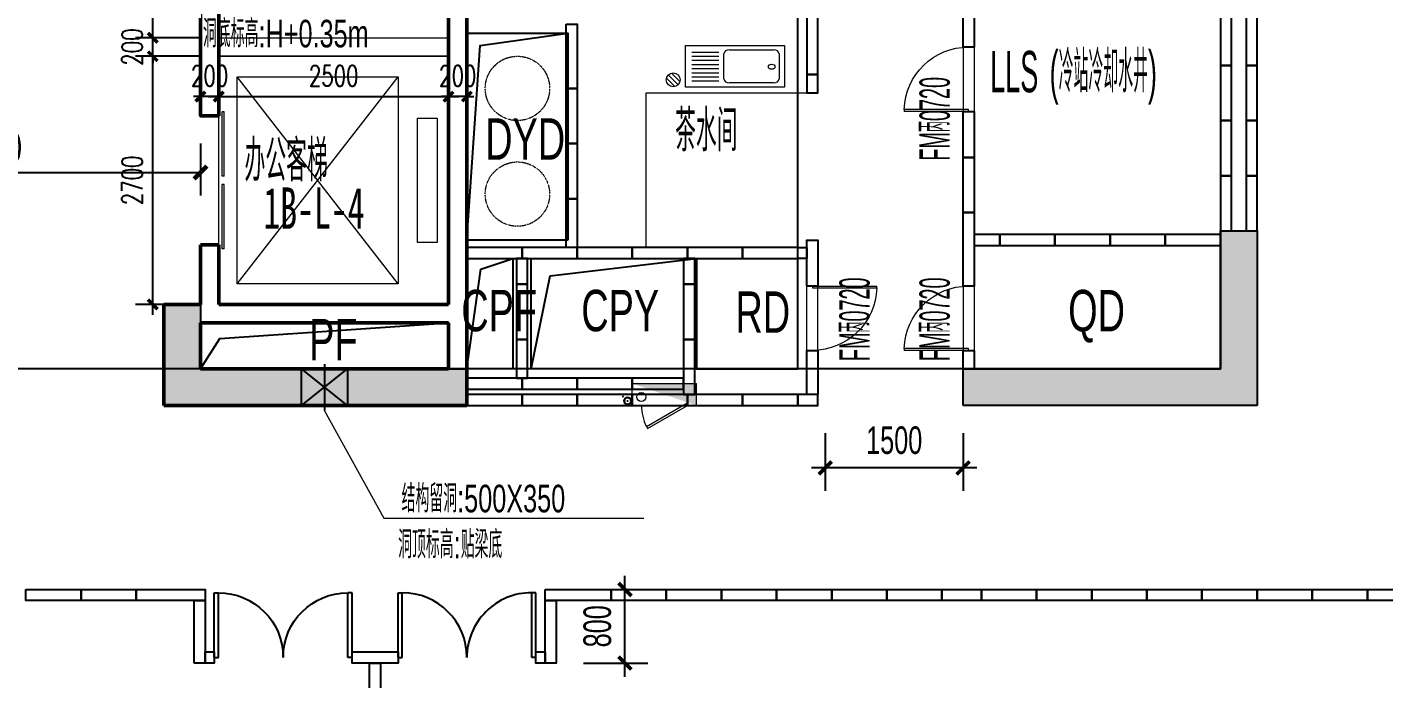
# Model space of a CAD drawing. Header units: millimetres. Extents: x 285006 to 3037698, y -2820855 to 192241.
# Drawn here: x 1035746 to 1050512, y -2805127 to -2798039 of the extents above; entities that cross this region are included whole.
import ezdxf
from ezdxf.enums import TextEntityAlignment as Align
from ezdxf.xclip import XClip

# ---------------------------------------------------------------- set-up
doc = ezdxf.new("R2010")
doc.units = ezdxf.units.MM
doc.header["$XCLIPFRAME"] = 2
doc.header["$PDMODE"] = 35
doc.header["$PDSIZE"] = -0.1
doc.linetypes.add('CORE-1B-4F$0$DASH', pattern=[0.35, 0.25, -0.1])
for name, color, linetype, lineweight in [('$$$$ALC轻质隔墙', 1, 'Continuous', 25), ('CORE-1B-4F$0$A-DOOR', 142, 'Continuous', 18), ('CORE-1B-4F$0$A-FLOR-SPCL', 252, 'Continuous', 18), ('CORE-1B-4F$0$A-FLOR-STRS', 13, 'Continuous', 18), ('CORE-1B-4F$0$A-FLOR-STRU', 4, 'Continuous', 25), ('CORE-1B-4F$0$A-FLOR-UNDR', 11, 'Continuous', 18), ('CORE-1B-4F$0$A-WALL', 2, 'Continuous', 50), ('DIM-1A1B-电梯尺寸$0$A-ANNO-DIMS', 73, 'Continuous', 18), ('DIM-1B-6F$0$A-ANNO-DIMS', 73, 'Continuous', 18), ('DOOR-1B-IDEN-HXT$0$A-DOOR-FIRE', 142, 'Continuous', 18), ('P-1B-消火栓（4~13层）$0$0LL', 10, 'Continuous', 30), ('P-1B-消火栓（4~13层）$0$0XG-X', 1, 'Continuous', 18), ('VERT-IDEN-1B-4F$0$A-ANNO-TEXT', 7, 'Continuous', 25), ('VERT-IDEN-1B-4F$0$A-COND-IDEN-TEXT', 11, 'Continuous', 18), ('VERT-IDEN-1B-4F$0$A-EVTR-IDEN', 7, 'Continuous', 25), ('VERT-IDEN-1B-4F$0$A-ROOM-IDEN', 7, 'Continuous', 25), ('结构留洞-1#AB-6F$0$A-HOLE', 140, 'Continuous', 25)]:
    doc.layers.add(name, color=color, linetype=linetype, lineweight=lineweight)
for name, color, linetype in [('___', 4, 'Continuous'), ('COL-1A1B-4~12$0$S-PUB-COL', 6, 'Continuous'), ('COL-1A1B-4~12$0$S-PUB-COLHATCH', 8, 'Continuous'), ('WALL-1A1B-6F$0$A-DOOR', 142, 'Continuous')]:
    doc.layers.add(name, color=color, linetype=linetype)
doc.layers.add('P-1B-消火栓（4~13层）$0$0ll-point', color=1, linetype='Continuous', plot=False)
doc.styles.add('CCD_DIM', font='archs.shx', dxfattribs={"width": 0.7})
doc.styles.add('CORE-1B-4F$0$hz', font='simplex', dxfattribs={"width": 0.7, "bigfont": 'hztxt'})
doc.styles.add('DIM-1A1B-电梯尺寸$0$_TCH_DIM_T3', font='SIMPLEX', dxfattribs={"width": 0.705882, "bigfont": 'GBCBIG'})
doc.styles.add('DIM-1A1B-电梯尺寸$0$dim_font', font='simplex.shx', dxfattribs={"width": 0.7})
doc.styles.add('DIM-1B-6F$0$HYGB2014', font='hygbsz.shx', dxfattribs={"width": 0.7, "bigfont": 'hygbhz.shx'})
doc.styles.add('DOOR-1B-IDEN-HXT$0$HYGB2014', font='hygbsz.shx', dxfattribs={"width": 0.7, "bigfont": 'hygbhz.shx'})
doc.styles.add('VERT-IDEN-1B-4F$0$HYGB2014', font='hygbsz.shx', dxfattribs={"width": 0.7, "bigfont": 'hygbhz.shx'})
doc.styles.add('VERT-IDEN-1B-4F$0$HYHT', font='simhei.ttf', dxfattribs={"width": 0.75})
doc.dimstyles.new('DIM-1A1B-电梯尺寸$0$_TCH_ARCH&&100', dxfattribs={"dimtxt": 297.5, "dimasz": 100, "dimexe": 250, "dimexo": 300, "dimgap": 126.25, "dimtad": 1, "dimdec": 0, "dimzin": 0, "dimdsep": 46, "dimtxsty": 'DIM-1A1B-电梯尺寸$0$_TCH_DIM_T3', "dimblk": 'DIM-1A1B-电梯尺寸$0$_archtick', "dimcen": 0.09, "dimclrt": 7, "dimazin": 2, "dimtfac": 1, "dimtdec": 0, "dimtix": 1, "dimtmove": 2, "dimatfit": 3, "dimfxl": 1, "dimtolj": 1, "dimtzin": 0, "dimarcsym": 0})
doc.dimstyles.new('DIM-1A1B-电梯尺寸$0$DIMN75', dxfattribs={"dimscale": 0.75, "dimtxt": 300, "dimasz": 100, "dimexe": 250, "dimexo": 300, "dimgap": 0, "dimtad": 0, "dimdec": 0, "dimzin": 0, "dimdsep": 46, "dimtxsty": 'DIM-1A1B-电梯尺寸$0$dim_font', "dimblk": 'DIM-1A1B-电梯尺寸$0$_archtick', "dimcen": 0.09, "dimdle": 150, "dimclrt": 7, "dimazin": 0, "dimtfac": 1, "dimtdec": 0, "dimtix": 1, "dimtmove": 2, "dimatfit": 3, "dimfxl": 1, "dimtvp": 1, "dimtolj": 1, "dimtzin": 0, "dimarcsym": 0})
doc.dimstyles.new('DIM-1B-6F$0$DIMN', dxfattribs={"dimtxt": 300, "dimasz": 100, "dimexe": 250, "dimexo": 300, "dimgap": 0, "dimtad": 0, "dimdec": 0, "dimzin": 0, "dimdsep": 46, "dimtxsty": 'DIM-1B-6F$0$HYGB2014', "dimblk": 'DIM-1B-6F$0$_archtick', "dimcen": 0.09, "dimdle": 150, "dimclrt": 7, "dimazin": 0, "dimtfac": 1, "dimtdec": 0, "dimtix": 1, "dimtmove": 2, "dimatfit": 3, "dimfxl": 1, "dimtvp": 1, "dimtolj": 1, "dimtzin": 0, "dimarcsym": 0})

# ---------------------------------------------------------------- blocks, each defined once
blk = doc.blocks.new('结构留洞-1#AB-6F')
at = {"layer": '结构留洞-1#AB-6F$0$A-HOLE'}
for points in [[(95500, 12700), (94400, 12700), (94400, 14950), (95500, 14950)], [(94900, 11300), (94400, 11300), (94400, 12500), (94900, 12500)], [(95100, 12500), (96900, 12500), (96900, 11300), (95100, 11300)], [(91500, 11300), (94200, 11300), (94200, 11800), (91500, 11800)]]:
    blk.add_lwpolyline(points, close=True, dxfattribs=at)
for points in [[(94400, 12700), (94543, 14815), (95500, 14950)], [(94400, 11300), (94553, 12384), (94900, 12500)], [(95100, 11300), (95306, 12310), (96900, 12500)], [(91500, 11300), (91712, 11630), (94200, 11800)]]:
    blk.add_lwpolyline(points, dxfattribs=at)
blk = doc.blocks.new('WALL-1A1B-6F$0$_A0GGR')
for p, q in [((-0.5, 0), (-0.5, -0.47)), ((-0.5, 0), (-0.47, 0)), ((-0.47, 0), (-0.47, -0.47)), ((0.47, 0), (0.47, -0.47)), ((0.5, 0), (0.47, 0)), ((0.5, 0), (0.5, -0.47)), ((-0.5, -0.47), (-0.47, -0.47)), ((0.5, -0.47), (0.47, -0.47))]:
    blk.add_line(p, q)
for centre, start, end in [((-0.47, 0), 270, 0), ((0.47, 0), 180, 270)]:
    blk.add_arc(centre, 0.47, start, end)
blk = doc.blocks.new('COL-1A1B-4~12')
at = {"layer": 'COL-1A1B-4~12$0$S-PUB-COLHATCH'}
h = blk.add_hatch(color=256, dxfattribs=at)
h.paths.add_polyline_path([(98370335, 18759022), (98370335, 18760522), (98370735, 18760522), (98370735, 18758622), (98367535, 18758622), (98367535, 18759022)])
h.paths.add_polyline_path([(98370735, 18768622), (98367535, 18768622), (98367535, 18768222), (98370335, 18768222), (98370335, 18764822), (98370735, 18764822)])
h.paths.add_polyline_path([(98342935, 18759022), (98342935, 18761922), (98342535, 18761922), (98342535, 18758622), (98345735, 18758622), (98345735, 18759022)])
h.paths.add_polyline_path([(98342935, 18768222), (98342935, 18764822), (98342535, 18764822), (98342535, 18768622), (98345735, 18768622), (98345735, 18768222)])
blk.add_hatch(color=256, dxfattribs=at).paths.add_polyline_path([(98362135, 18758622), (98362135, 18759022), (98359235, 18759022), (98359235, 18759722), (98358835, 18759722), (98358835, 18758622)])
at = {"layer": 'COL-1A1B-4~12$0$S-PUB-COL'}
for p, q in [((98370335, 18760522), (98370735, 18760522)), ((98370335, 18759022), (98370335, 18760522)), ((98370735, 18760522), (98370735, 18758622)), ((98367535, 18758622), (98367535, 18759022)), ((98367535, 18759022), (98370335, 18759022)), ((98370735, 18758622), (98367535, 18758622))]:
    blk.add_line(p, q, dxfattribs=at)
at = {"layer": 'COL-1A1B-4~12$0$S-PUB-COL', "lineweight": -3}
for p, q in [((98358835, 18758622), (98358835, 18759722)), ((98358835, 18759722), (98359235, 18759722)), ((98359235, 18759722), (98359235, 18759022)), ((98359235, 18759022), (98362135, 18759022)), ((98362135, 18759022), (98362135, 18758622)), ((98362135, 18758622), (98358835, 18758622))]:
    blk.add_line(p, q, dxfattribs=at)
blk = doc.blocks.new('CORE-1B-4F$0$$DORLIB2D$00000127')
at = {"color": 0}
for points in [[(-0.533, 0.795), (-0.533, 0.69)], [(-0.033, 0.795), (-0.533, 0.795)], [(-0.033, 0.795), (-0.033, 0.69)], [(0.533, 0.795), (0.033, 0.795)], [(0.033, 0.795), (0.033, 0.69)], [(0.533, 0.795), (0.533, 0.69)], [(-0.033, 0.69), (-0.533, 0.69)], [(0.533, 0.69), (0.033, 0.69)], [(0.5, 0.5), (-0.5, 0.5)]]:
    blk.add_lwpolyline(points, dxfattribs=at)
blk = doc.blocks.new('CORE-1B-4F$0$0110 adssfj')
at = {"layer": 'CORE-1B-4F$0$A-FLOR-STRS', "lineweight": 9}
for p, q in [((1200, 1125), (-550, 1125)), ((-550, 1125), (-550, -1125)), ((1200, 1125), (-550, -1125)), ((-550, 1125), (1200, -1125)), ((1200, -1125), (1200, 1125)), ((1625, 675), (1412.5, 675)), ((1412.5, 675), (1412.5, -675)), ((1625, -675), (1625, 675)), ((1412.5, -675), (1625, -675)), ((-550, -1125), (1200, -1125))]:
    blk.add_line(p, q, dxfattribs=at)
blk = doc.blocks.new('CORE-1B-4F$0$_A1SFU')
for p, q in [((-0.5, 0), (-0.5, -1)), ((-0.5, 0), (-0.472, 0)), ((-0.472, 0), (-0.472, -1)), ((-0.472, -1), (-0.5, -1))]:
    blk.add_line(p, q)
blk.add_arc((-0.5, 0), 1, 271.6231, 0)
blk = doc.blocks.new('CORE-1B-4F$0$FANGHUOMEN')
for p, q in [((-0.5, 0), (-0.5, -1)), ((-0.5, 0), (-0.472, 0)), ((-0.472, 0), (-0.472, -1)), ((-0.472, -1), (-0.5, -1))]:
    blk.add_line(p, q)
blk.add_arc((-0.5, 0), 1, 271.6231, 0)
blk = doc.blocks.new('CORE-1B-4F$0$$PS001_0')
for p, q in [((-0.485, -0.123), (0.123, 0.485)), ((-0.354, -0.354), (0.354, 0.354)), ((-0.118, -0.486), (0.486, 0.118))]:
    blk.add_line(p, q)
blk.add_circle((0, 0), 0.5)
at = {"style": 'CORE-1B-4F$0$hz', "width": 0.7, "flags": 1}
for tag, p in [('UNIT', (0, 0)), ('SPEC', (0, -0.002)), ('WHAT', (0, -0.003))]:
    blk.add_attdef(tag, p, '', height=0.001, dxfattribs=at)
blk = doc.blocks.new('CORE-1B-4F$0$A$C6F544955')
at = {"layer": 'CORE-1B-4F$0$A-FLOR-SPCL'}
for p, q in [((0, 500), (900, 500)), ((0, 0), (0, 500)), ((900, 500), (900, 0)), ((50, 100), (50, 400)), ((100, 450), (500, 450)), ((550, 400), (550, 100)), ((842, 427), (597, 427)), ((842, 377), (597, 377)), ((842, 327), (597, 327)), ((842, 277), (597, 277)), ((842, 227), (597, 227)), ((842, 177), (597, 177)), ((842, 127), (597, 127)), ((900, 0), (0, 0)), ((500, 50), (100, 50)), ((842, 77), (597, 77))]:
    blk.add_line(p, q, dxfattribs=at)
blk.add_circle((117, 255), 30, dxfattribs=at)
for centre, start, end in [((100, 400), 90, 180), ((500, 400), 0, 90), ((100, 100), 180, 270), ((500, 100), 270, 0)]:
    blk.add_arc(centre, 50, start, end, dxfattribs=at)
blk = doc.blocks.new('DIM-1A1B-电梯尺寸$0$_archtick')
at = {"const_width": 0.5}
blk.add_lwpolyline([(-0.7, -0.7), (0.7, 0.7)], dxfattribs=at)
blk = doc.blocks.new('*D603')
at = {"layer": 'Defpoints', "color": 0, "transparency": 16777216}
for p in [(98358716, 18762422), (98359446, 18762422), (98359446, 18759722)]:
    blk.add_point(p, dxfattribs=at)
at = {"layer": 'DIM-1A1B-电梯尺寸$0$A-ANNO-DIMS', "color": 0, "lineweight": -2, "transparency": 16777216}
for p, q in [((98358716, 18759610), (98358716, 18762535)), ((98359221, 18762422), (98358528, 18762422)), ((98359221, 18759722), (98358528, 18759722))]:
    blk.add_line(p, q, dxfattribs=at)
at = {"layer": 'DIM-1A1B-电梯尺寸$0$A-ANNO-DIMS', "color": 0, "lineweight": -2, "transparency": 16777216, "xscale": 75, "yscale": 75, "zscale": 75}
for p, rotation in [((98358716, 18762422), 90), ((98358716, 18759722), 270)]:
    blk.add_blockref('DIM-1A1B-电梯尺寸$0$_archtick', p, dxfattribs=dict(at, rotation=rotation))
at = {"layer": 'DIM-1A1B-电梯尺寸$0$A-ANNO-DIMS', "color": 7, "lineweight": -3, "transparency": 16777216, "insert": (98358491, 18761072), "char_height": 225, "attachment_point": 5, "rotation": 90, "style": 'DIM-1A1B-电梯尺寸$0$dim_font'}
blk.add_mtext('\\A1;2700', dxfattribs=at)
blk = doc.blocks.new('*D604')
at = {"layer": 'Defpoints', "color": 0, "transparency": 16777216}
for p in [(98358716, 18765322), (98359446, 18765322), (98359446, 18762622)]:
    blk.add_point(p, dxfattribs=at)
at = {"layer": 'DIM-1A1B-电梯尺寸$0$A-ANNO-DIMS', "color": 0, "lineweight": -2, "transparency": 16777216}
for p, q in [((98358716, 18762510), (98358716, 18765435)), ((98359221, 18765322), (98358528, 18765322)), ((98359221, 18762622), (98358528, 18762622))]:
    blk.add_line(p, q, dxfattribs=at)
at = {"layer": 'DIM-1A1B-电梯尺寸$0$A-ANNO-DIMS', "color": 0, "lineweight": -2, "transparency": 16777216, "xscale": 75, "yscale": 75, "zscale": 75}
for p, rotation in [((98358716, 18765322), 90), ((98358716, 18762622), 270)]:
    blk.add_blockref('DIM-1A1B-电梯尺寸$0$_archtick', p, dxfattribs=dict(at, rotation=rotation))
at = {"layer": 'DIM-1A1B-电梯尺寸$0$A-ANNO-DIMS', "color": 7, "lineweight": -3, "transparency": 16777216, "insert": (98358491, 18763972), "char_height": 225, "attachment_point": 5, "rotation": 90, "style": 'DIM-1A1B-电梯尺寸$0$dim_font'}
blk.add_mtext('\\A1;2700', dxfattribs=at)
blk = doc.blocks.new('*D605')
at = {"layer": 'Defpoints', "color": 0, "transparency": 16777216}
for p in [(98358716, 18762622), (98359446, 18762622), (98359446, 18762422)]:
    blk.add_point(p, dxfattribs=at)
at = {"layer": 'DIM-1A1B-电梯尺寸$0$A-ANNO-DIMS', "color": 0, "lineweight": -2, "transparency": 16777216}
for p, q in [((98359221, 18762622), (98358528, 18762622)), ((98358716, 18762622), (98358716, 18762697)), ((98358716, 18762422), (98358716, 18762622)), ((98359221, 18762422), (98358528, 18762422)), ((98358716, 18762422), (98358716, 18762347))]:
    blk.add_line(p, q, dxfattribs=at)
at = {"layer": 'DIM-1A1B-电梯尺寸$0$A-ANNO-DIMS', "color": 0, "lineweight": -2, "transparency": 16777216, "xscale": 75, "yscale": 75, "zscale": 75}
for p, rotation in [((98358716, 18762622), 270), ((98358716, 18762422), 90)]:
    blk.add_blockref('DIM-1A1B-电梯尺寸$0$_archtick', p, dxfattribs=dict(at, rotation=rotation))
at = {"layer": 'DIM-1A1B-电梯尺寸$0$A-ANNO-DIMS', "color": 7, "lineweight": -3, "transparency": 16777216, "insert": (98358491, 18762522), "char_height": 225, "attachment_point": 5, "rotation": 90, "style": 'DIM-1A1B-电梯尺寸$0$dim_font'}
blk.add_mtext('\\A1;200', dxfattribs=at)
blk = doc.blocks.new('*D606')
at = {"layer": 'Defpoints', "color": 0, "transparency": 16777216}
for p in [(98361935, 18761983), (98359435, 18761535), (98361935, 18761535)]:
    blk.add_point(p, dxfattribs=at)
at = {"layer": 'DIM-1A1B-电梯尺寸$0$A-ANNO-DIMS', "color": 0, "lineweight": -2, "transparency": 16777216}
for p, q in [((98359435, 18761760), (98359435, 18762171)), ((98361935, 18761760), (98361935, 18762171)), ((98359323, 18761983), (98362048, 18761983))]:
    blk.add_line(p, q, dxfattribs=at)
at = {"layer": 'DIM-1A1B-电梯尺寸$0$A-ANNO-DIMS', "color": 0, "lineweight": -2, "transparency": 16777216, "xscale": 75, "yscale": 75, "zscale": 75, "rotation": 180}
blk.add_blockref('DIM-1A1B-电梯尺寸$0$_archtick', (98359435, 18761983), dxfattribs=at)
at = {"layer": 'DIM-1A1B-电梯尺寸$0$A-ANNO-DIMS', "color": 0, "lineweight": -2, "transparency": 16777216, "xscale": 75, "yscale": 75, "zscale": 75}
blk.add_blockref('DIM-1A1B-电梯尺寸$0$_archtick', (98361935, 18761983), dxfattribs=at)
at = {"layer": 'DIM-1A1B-电梯尺寸$0$A-ANNO-DIMS', "color": 7, "lineweight": -3, "transparency": 16777216, "insert": (98360685, 18762208), "char_height": 225, "attachment_point": 5, "style": 'DIM-1A1B-电梯尺寸$0$dim_font'}
blk.add_mtext('\\A1;2500', dxfattribs=at)
blk = doc.blocks.new('*D588')
at = {"layer": 'Defpoints', "color": 0, "transparency": 16777216}
for p in [(98354635, 18761772), (98359235, 18761772), (98359235, 18761157)]:
    blk.add_point(p, dxfattribs=at)
at = {"layer": 'DIM-1A1B-电梯尺寸$0$A-ANNO-DIMS', "color": 0, "lineweight": -2, "transparency": 16777216}
for p, q in [((98354635, 18761472), (98354635, 18760907)), ((98359235, 18761472), (98359235, 18760907)), ((98354635, 18761157), (98359235, 18761157))]:
    blk.add_line(p, q, dxfattribs=at)
at = {"layer": 'DIM-1A1B-电梯尺寸$0$A-ANNO-DIMS', "color": 0, "lineweight": -2, "transparency": 16777216, "xscale": 100, "yscale": 100, "zscale": 100, "rotation": 180}
blk.add_blockref('DIM-1A1B-电梯尺寸$0$_archtick', (98354635, 18761157), dxfattribs=at)
at = {"layer": 'DIM-1A1B-电梯尺寸$0$A-ANNO-DIMS', "color": 0, "lineweight": -2, "transparency": 16777216, "xscale": 100, "yscale": 100, "zscale": 100}
blk.add_blockref('DIM-1A1B-电梯尺寸$0$_archtick', (98359235, 18761157), dxfattribs=at)
at = {"layer": 'DIM-1A1B-电梯尺寸$0$A-ANNO-DIMS', "color": 7, "transparency": 16777216, "insert": (98356935, 18761432), "char_height": 297.5, "attachment_point": 5, "style": 'DIM-1A1B-电梯尺寸$0$_TCH_DIM_T3'}
blk.add_mtext('\\A1;4600', dxfattribs=at)
blk = doc.blocks.new('*D590')
at = {"layer": 'Defpoints', "color": 0, "transparency": 16777216}
for p in [(98359235, 18761983), (98359235, 18761535), (98359435, 18761535)]:
    blk.add_point(p, dxfattribs=at)
at = {"layer": 'DIM-1A1B-电梯尺寸$0$A-ANNO-DIMS', "color": 0, "lineweight": -2, "transparency": 16777216}
for p, q in [((98359235, 18761760), (98359235, 18762171)), ((98359435, 18761760), (98359435, 18762171)), ((98359235, 18761983), (98359160, 18761983)), ((98359435, 18761983), (98359235, 18761983)), ((98359435, 18761983), (98359510, 18761983))]:
    blk.add_line(p, q, dxfattribs=at)
at = {"layer": 'DIM-1A1B-电梯尺寸$0$A-ANNO-DIMS', "color": 0, "lineweight": -2, "transparency": 16777216, "xscale": 75, "yscale": 75, "zscale": 75}
blk.add_blockref('DIM-1A1B-电梯尺寸$0$_archtick', (98359235, 18761983), dxfattribs=at)
at = {"layer": 'DIM-1A1B-电梯尺寸$0$A-ANNO-DIMS', "color": 0, "lineweight": -2, "transparency": 16777216, "xscale": 75, "yscale": 75, "zscale": 75, "rotation": 180}
blk.add_blockref('DIM-1A1B-电梯尺寸$0$_archtick', (98359435, 18761983), dxfattribs=at)
at = {"layer": 'DIM-1A1B-电梯尺寸$0$A-ANNO-DIMS', "color": 7, "lineweight": -3, "transparency": 16777216, "insert": (98359335, 18762208), "char_height": 225, "attachment_point": 5, "style": 'DIM-1A1B-电梯尺寸$0$dim_font'}
blk.add_mtext('\\A1;200', dxfattribs=at)
blk = doc.blocks.new('*D594')
at = {"layer": 'Defpoints', "color": 0, "transparency": 16777216}
for p in [(98361935, 18761983), (98361935, 18761535), (98362135, 18761535)]:
    blk.add_point(p, dxfattribs=at)
at = {"layer": 'DIM-1A1B-电梯尺寸$0$A-ANNO-DIMS', "color": 0, "lineweight": -2, "transparency": 16777216}
for p, q in [((98361935, 18761760), (98361935, 18762171)), ((98362135, 18761760), (98362135, 18762171)), ((98361935, 18761983), (98361860, 18761983)), ((98362135, 18761983), (98361935, 18761983)), ((98362135, 18761983), (98362210, 18761983))]:
    blk.add_line(p, q, dxfattribs=at)
at = {"layer": 'DIM-1A1B-电梯尺寸$0$A-ANNO-DIMS', "color": 0, "lineweight": -2, "transparency": 16777216, "xscale": 75, "yscale": 75, "zscale": 75}
blk.add_blockref('DIM-1A1B-电梯尺寸$0$_archtick', (98361935, 18761983), dxfattribs=at)
at = {"layer": 'DIM-1A1B-电梯尺寸$0$A-ANNO-DIMS', "color": 0, "lineweight": -2, "transparency": 16777216, "xscale": 75, "yscale": 75, "zscale": 75, "rotation": 180}
blk.add_blockref('DIM-1A1B-电梯尺寸$0$_archtick', (98362135, 18761983), dxfattribs=at)
at = {"layer": 'DIM-1A1B-电梯尺寸$0$A-ANNO-DIMS', "color": 7, "lineweight": -3, "transparency": 16777216, "insert": (98362035, 18762208), "char_height": 225, "attachment_point": 5, "style": 'DIM-1A1B-电梯尺寸$0$dim_font'}
blk.add_mtext('\\A1;200', dxfattribs=at)
blk = doc.blocks.new('DIM-1B-6F$0$_archtick')
at = {"const_width": 0.4}
blk.add_lwpolyline([(-0.7, -0.7), (0.7, 0.7)], dxfattribs=at)
blk = doc.blocks.new('CCD_Dimension_Tick')
at = {"color": 0, "linetype": 'ByBlock'}
for p, q in [((-1.09, 0), (0, 0)), ((0, 0), (1.09, 0))]:
    blk.add_line(p, q, dxfattribs=at)
at = {"color": 0, "linetype": 'Continuous', "const_width": 0.608}
blk.add_lwpolyline([(-0.61, -0.61), (0.61, 0.61)], dxfattribs=at)
blk = doc.blocks.new('*D1549')
at = {"layer": '___', "color": 44, "lineweight": -2, "transparency": 16777216}
for p, q in [((858779, -1074647), (858779, -1074959)), ((859506, -1074647), (859506, -1074959)), ((858879, -1074809), (859406, -1074809))]:
    blk.add_line(p, q, dxfattribs=at)
at = {"layer": 'Defpoints', "color": 0, "transparency": 16777216}
for p in [(858779, -1074497, 0), (859506, -1074497, 0), (859506, -1074809), (1058083, -2814913), (1059208, -2814913), (1059208, -2816155)]:
    blk.add_point(p, dxfattribs=at)
at = {"layer": 'DIM-1B-6F$0$A-ANNO-DIMS', "color": 0, "lineweight": -2, "transparency": 16777216}
for p, q in [((1058083, -2815213), (1058083, -2816405)), ((1059208, -2815213), (1059208, -2816405)), ((1057933, -2816155), (1059358, -2816155))]:
    blk.add_line(p, q, dxfattribs=at)
at = {"layer": '___', "color": 44, "lineweight": -2, "transparency": 16777216, "xscale": 100, "yscale": 100, "zscale": 100}
for p, rotation in [((858779, -1074809), 180.0002028373054), ((859506, -1074809), 0.0002028373054437641)]:
    blk.add_blockref('CCD_Dimension_Tick', p, dxfattribs=dict(at, rotation=rotation))
at = {"layer": 'DIM-1B-6F$0$A-ANNO-DIMS', "color": 0, "lineweight": -2, "transparency": 16777216, "xscale": 100, "yscale": 100, "zscale": 100, "rotation": 180}
blk.add_blockref('DIM-1B-6F$0$_archtick', (1058083, -2816155), dxfattribs=at)
at = {"layer": 'DIM-1B-6F$0$A-ANNO-DIMS', "color": 0, "lineweight": -2, "transparency": 16777216, "xscale": 100, "yscale": 100, "zscale": 100}
blk.add_blockref('DIM-1B-6F$0$_archtick', (1059208, -2816155), dxfattribs=at)
at = {"layer": '___', "color": 50, "transparency": 16777216, "insert": (859142, -1074674), "char_height": 150, "attachment_point": 5, "rotation": 0.0002, "style": 'CCD_DIM'}
blk.add_mtext('\\A1;725', dxfattribs=at)
at = {"layer": 'DIM-1B-6F$0$A-ANNO-DIMS', "color": 7, "transparency": 16777216, "insert": (1058645, -2815855), "char_height": 300, "attachment_point": 5, "style": 'DIM-1B-6F$0$HYGB2014'}
blk.add_mtext('\\A1;1125', dxfattribs=at)
blk = doc.blocks.new('*D1550')
at = {"layer": '___', "color": 44, "lineweight": -2, "transparency": 16777216}
for p, q in [((854266, -1074647), (854266, -1075059)), ((856570, -1074647), (856570, -1075059)), ((856470, -1074909), (854366, -1074909))]:
    blk.add_line(p, q, dxfattribs=at)
at = {"layer": 'Defpoints', "color": 0, "transparency": 16777216}
for p in [(854266, -1074497, 0), (856570, -1074497, 0), (854266, -1074909), (1059208, -2814913), (1060333, -2814913), (1060333, -2816155)]:
    blk.add_point(p, dxfattribs=at)
at = {"layer": 'DIM-1B-6F$0$A-ANNO-DIMS', "color": 0, "lineweight": -2, "transparency": 16777216}
for p, q in [((1059208, -2815213), (1059208, -2816405)), ((1060333, -2815213), (1060333, -2816405)), ((1059058, -2816155), (1060483, -2816155))]:
    blk.add_line(p, q, dxfattribs=at)
at = {"layer": '___', "color": 44, "lineweight": -2, "transparency": 16777216, "xscale": 100, "yscale": 100, "zscale": 100, "rotation": 180}
blk.add_blockref('CCD_Dimension_Tick', (854266, -1074909), dxfattribs=at)
at = {"layer": '___', "color": 44, "lineweight": -2, "transparency": 16777216, "xscale": 100, "yscale": 100, "zscale": 100}
blk.add_blockref('CCD_Dimension_Tick', (856570, -1074909), dxfattribs=at)
at = {"layer": 'DIM-1B-6F$0$A-ANNO-DIMS', "color": 0, "lineweight": -2, "transparency": 16777216, "xscale": 100, "yscale": 100, "zscale": 100, "rotation": 180}
blk.add_blockref('DIM-1B-6F$0$_archtick', (1059208, -2816155), dxfattribs=at)
at = {"layer": 'DIM-1B-6F$0$A-ANNO-DIMS', "color": 0, "lineweight": -2, "transparency": 16777216, "xscale": 100, "yscale": 100, "zscale": 100}
blk.add_blockref('DIM-1B-6F$0$_archtick', (1060333, -2816155), dxfattribs=at)
at = {"layer": '___', "color": 50, "transparency": 16777216, "insert": (855418, -1074774), "char_height": 150, "attachment_point": 5, "style": 'CCD_DIM'}
blk.add_mtext('\\A1;2305', dxfattribs=at)
at = {"layer": 'DIM-1B-6F$0$A-ANNO-DIMS', "color": 7, "transparency": 16777216, "insert": (1059770, -2815855), "char_height": 300, "attachment_point": 5, "style": 'DIM-1B-6F$0$HYGB2014'}
blk.add_mtext('\\A1;1125', dxfattribs=at)
blk = doc.blocks.new('*D1551')
at = {"layer": '___', "color": 44, "lineweight": -2, "transparency": 16777216}
for p, q in [((855943, -1074647), (855943, -1074804)), ((856043, -1074654), (856470, -1074654)), ((856570, -1074647), (856570, -1074804))]:
    blk.add_line(p, q, dxfattribs=at)
at = {"layer": 'Defpoints', "color": 0, "transparency": 16777216}
for p in [(855943, -1074497, 0), (856570, -1074497, 0), (856570, -1074654), (1060333, -2814913), (1061458, -2814913), (1061458, -2816155)]:
    blk.add_point(p, dxfattribs=at)
at = {"layer": 'DIM-1B-6F$0$A-ANNO-DIMS', "color": 0, "lineweight": -2, "transparency": 16777216}
for p, q in [((1060333, -2815213), (1060333, -2816405)), ((1061458, -2815213), (1061458, -2816405)), ((1060183, -2816155), (1061608, -2816155))]:
    blk.add_line(p, q, dxfattribs=at)
at = {"layer": '___', "color": 44, "lineweight": -2, "transparency": 16777216, "xscale": 100, "yscale": 100, "zscale": 100, "rotation": 180}
blk.add_blockref('CCD_Dimension_Tick', (855943, -1074654), dxfattribs=at)
at = {"layer": '___', "color": 44, "lineweight": -2, "transparency": 16777216, "xscale": 100, "yscale": 100, "zscale": 100}
blk.add_blockref('CCD_Dimension_Tick', (856570, -1074654), dxfattribs=at)
at = {"layer": 'DIM-1B-6F$0$A-ANNO-DIMS', "color": 0, "lineweight": -2, "transparency": 16777216, "xscale": 100, "yscale": 100, "zscale": 100, "rotation": 180}
blk.add_blockref('DIM-1B-6F$0$_archtick', (1060333, -2816155), dxfattribs=at)
at = {"layer": 'DIM-1B-6F$0$A-ANNO-DIMS', "color": 0, "lineweight": -2, "transparency": 16777216, "xscale": 100, "yscale": 100, "zscale": 100}
blk.add_blockref('DIM-1B-6F$0$_archtick', (1061458, -2816155), dxfattribs=at)
at = {"layer": '___', "color": 50, "transparency": 16777216, "insert": (856257, -1074519), "char_height": 150, "attachment_point": 5, "style": 'CCD_DIM'}
blk.add_mtext('\\A1;625', dxfattribs=at)
at = {"layer": 'DIM-1B-6F$0$A-ANNO-DIMS', "color": 7, "transparency": 16777216, "insert": (1060895, -2815855), "char_height": 300, "attachment_point": 5, "style": 'DIM-1B-6F$0$HYGB2014'}
blk.add_mtext('\\A1;1125', dxfattribs=at)
blk = doc.blocks.new('*D1435')
at = {"layer": 'Defpoints', "color": 0, "transparency": 16777216}
for p in [(1044433, -2802155), (1045933, -2802155), (1044433, -2802833)]:
    blk.add_point(p, dxfattribs=at)
at = {"layer": 'DIM-1B-6F$0$A-ANNO-DIMS', "color": 0, "lineweight": -2, "transparency": 16777216}
for p, q in [((1044433, -2802455), (1044433, -2803083)), ((1045933, -2802455), (1045933, -2803083)), ((1046083, -2802833), (1044283, -2802833))]:
    blk.add_line(p, q, dxfattribs=at)
at = {"layer": 'DIM-1B-6F$0$A-ANNO-DIMS', "color": 0, "lineweight": -2, "transparency": 16777216, "xscale": 100, "yscale": 100, "zscale": 100, "rotation": 180}
blk.add_blockref('DIM-1B-6F$0$_archtick', (1044433, -2802833), dxfattribs=at)
at = {"layer": 'DIM-1B-6F$0$A-ANNO-DIMS', "color": 0, "lineweight": -2, "transparency": 16777216, "xscale": 100, "yscale": 100, "zscale": 100}
blk.add_blockref('DIM-1B-6F$0$_archtick', (1045933, -2802833), dxfattribs=at)
at = {"layer": 'DIM-1B-6F$0$A-ANNO-DIMS', "color": 7, "transparency": 16777216, "insert": (1045183, -2802533), "char_height": 300, "attachment_point": 5, "style": 'DIM-1B-6F$0$HYGB2014'}
blk.add_mtext('\\A1;1500', dxfattribs=at)
blk = doc.blocks.new('*D1497')
at = {"layer": 'Defpoints', "color": 0, "transparency": 16777216}
for p in [(1041503, -2804155), (1042253, -2804155), (1041503, -2804955)]:
    blk.add_point(p, dxfattribs=at)
at = {"layer": 'DIM-1B-6F$0$A-ANNO-DIMS', "color": 0, "lineweight": -2, "transparency": 16777216}
for p, q in [((1042253, -2805105), (1042253, -2804005)), ((1041803, -2804155), (1042503, -2804155)), ((1041803, -2804955), (1042503, -2804955))]:
    blk.add_line(p, q, dxfattribs=at)
at = {"layer": 'DIM-1B-6F$0$A-ANNO-DIMS', "color": 0, "lineweight": -2, "transparency": 16777216, "xscale": 100, "yscale": 100, "zscale": 100}
for p, rotation in [((1042253, -2804155), 90), ((1042253, -2804955), 270)]:
    blk.add_blockref('DIM-1B-6F$0$_archtick', p, dxfattribs=dict(at, rotation=rotation))
at = {"layer": 'DIM-1B-6F$0$A-ANNO-DIMS', "color": 7, "transparency": 16777216, "insert": (1041953, -2804555), "char_height": 300, "attachment_point": 5, "rotation": 90, "style": 'DIM-1B-6F$0$HYGB2014'}
blk.add_mtext('\\A1;800', dxfattribs=at)
blk = doc.blocks.new('VERT-IDEN-1B-4F')
at = {"layer": 'VERT-IDEN-1B-4F$0$A-COND-IDEN-TEXT'}
blk.add_lwpolyline([(98360582, 18758572), (98361229, 18757399), (98364059, 18757399)], dxfattribs=at)
at = {"layer": 'VERT-IDEN-1B-4F$0$A-ANNO-TEXT', "style": 'VERT-IDEN-1B-4F$0$HYGB2014', "width": 0.7}
for s, p in [('洞底标高:H+0.35m', (98359262, 18762668)), ('结构留洞:500X350', (98361424, 18757611)), ('洞顶标高:贴梁底', (98361386, 18757111))]:
    blk.add_text(s, height=300, dxfattribs=at).set_placement(p, align=Align.MIDDLE_LEFT)
at = {"layer": 'VERT-IDEN-1B-4F$0$A-EVTR-IDEN', "lineweight": -3, "style": 'VERT-IDEN-1B-4F$0$HYHT', "width": 0.6}
blk.add_text('1B-L-4', height=450, dxfattribs=at).set_placement((98359919, 18760545))
at = {"layer": 'VERT-IDEN-1B-4F$0$A-ROOM-IDEN', "lineweight": -3, "style": 'VERT-IDEN-1B-4F$0$HYGB2014'}
for s, width, p in [('LLS', 0.5, (98367830, 18762030)), ('(冷站冷却水井)', 0.5, (98368477, 18762030)), ('茶水间', 0.7, (98364400, 18761389)), ('DYD', 0.7, (98362334, 18761297)), ('办公客梯', 0.7, (98359714, 18761060)), ('CPF', 0.7, (98362074, 18759431)), ('CPY', 0.7, (98363380, 18759431)), ('RD', 0.7, (98365058, 18759414)), ('QD', 0.7, (98368679, 18759430)), ('PF', 0.7, (98360418, 18759115))]:
    blk.add_text(s, height=450, dxfattribs=dict(at, width=width)).set_placement(p)
blk = doc.blocks.new('P-1B-消火栓（4~13层）$0$单出口带卷盘消火栓')
at = {"layer": 'P-1B-消火栓（4~13层）$0$0XG-X'}
for p, q in [((368866, -61966), (368866, -61726)), ((368866, -61726), (369566, -61726)), ((369566, -61966), (369566, -61726)), ((368866, -61966), (368966, -61966)), ((368966, -61966), (369466, -61966)), ((369021, -62195), (369454, -61945)), ((369033, -62216), (369466, -61966)), ((369466, -61966), (369454, -61945)), ((369466, -61966), (369566, -61966)), ((369021, -62195), (369034, -62216))]:
    blk.add_line(p, q, dxfattribs=at)
blk.add_circle((368965, -61874), 50, dxfattribs=at)
blk.add_arc((369466, -61966), 500, 180, 207.134, dxfattribs=at)
blk.add_solid([(368866, -61726), (369566, -61966), (369566, -61726)], dxfattribs=at)
blk = doc.blocks.new('P-1B-消火栓（4~13层）$0$立管-50')
blk.add_circle((0, 0), 37.5)
at = {"layer": 'P-1B-消火栓（4~13层）$0$0ll-point'}
for p in [(-50, 50), (0, 0), (50, 50), (-50, -50), (50, -50)]:
    blk.add_point(p, dxfattribs=at)
blk = doc.blocks.new('P-1B-消火栓（4~13层）')
at = {"layer": 'P-1B-消火栓（4~13层）$0$0LL'}
blk.add_blockref('P-1B-消火栓（4~13层）$0$立管-50', (98363884, 18758672), dxfattribs=at)
at = {"layer": 'P-1B-消火栓（4~13层）$0$0XG-X', "rotation": 359.9999897547162}
blk.add_blockref('P-1B-消火栓（4~13层）$0$单出口带卷盘消火栓', (97995068, 18820589), dxfattribs=at)
blk = doc.blocks.new('A$C008C76B7')
at = {"layer": '$$$$ALC轻质隔墙'}
for points in [[(24600, -5700), (24600, -4900), (24720, -4900), (24720, -5700), (24600, -5700)], [(23020, -5250), (22900, -5250), (22900, -6000), (23020, -6000), (23020, -5250)], [(27520, -5900), (27520, -5300), (27400, -5300), (27400, -5900), (27520, -5900)], [(27800, -5900), (27800, -5300), (27680, -5300), (27680, -5900), (27800, -5900)], [(27520, -6500), (27520, -5900), (27400, -5900), (27400, -6500), (27520, -6500)], [(27800, -6500), (27800, -5900), (27680, -5900), (27680, -6500), (27800, -6500)], [(23020, -6000), (22900, -6000), (22900, -6200), (23020, -6200), (23020, -6000)], [(24600, -6900), (24600, -6400), (24720, -6400), (24720, -6900), (24600, -6900)], [(27520, -7100), (27520, -6500), (27400, -6500), (27400, -7100), (27520, -7100)], [(27800, -7100), (27800, -6500), (27680, -6500), (27680, -7100), (27800, -7100)], [(24600, -7500), (24600, -6900), (24720, -6900), (24720, -7500), (24600, -7500)], [(27520, -7700), (27520, -7100), (27400, -7100), (27400, -7700), (27520, -7700)], [(27800, -7700), (27800, -7100), (27680, -7100), (27680, -7700), (27800, -7700)], [(24600, -8300), (24600, -7500), (24720, -7500), (24720, -8300), (24600, -8300)], [(23020, -8300), (22900, -8300), (22900, -7800), (23020, -7800), (23020, -8300)], [(25000, -7860), (25000, -7740), (24720, -7740), (24720, -7860), (25000, -7860)], [(25600, -7860), (25600, -7740), (25000, -7740), (25000, -7860), (25600, -7860)], [(26200, -7860), (26200, -7740), (25600, -7740), (25600, -7860), (26200, -7860)], [(26800, -7860), (26800, -7740), (26200, -7740), (26200, -7860), (26800, -7860)], [(27400, -7860), (27400, -7740), (26800, -7740), (26800, -7860), (27400, -7860)], [(19200, -8000), (19800, -8000), (19800, -7880), (19200, -7880), (19200, -8000)], [(19800, -8000), (20400, -8000), (20400, -7880), (19800, -7880), (19800, -8000)], [(20400, -8000), (21000, -8000), (21000, -7880), (20400, -7880), (20400, -8000)], [(21000, -8000), (21600, -8000), (21600, -7880), (21000, -7880), (21000, -8000)], [(21600, -8000), (22200, -8000), (22200, -7880), (21600, -7880), (21600, -8000)], [(22200, -8000), (22800, -8000), (22800, -7880), (22200, -7880), (22200, -8000)], [(22800, -7880), (22900, -7880), (22900, -8000), (22800, -8000), (22800, -7880)], [(19860, -8000), (19740, -8000), (19740, -8280), (19860, -8280), (19860, -8000)], [(21679, -8000), (21559, -8000), (21559, -8280), (21679, -8280), (21679, -8000)], [(19860, -8280), (19740, -8280), (19740, -8880), (19860, -8880), (19860, -8280)], [(21679, -8280), (21559, -8280), (21559, -8880), (21679, -8880), (21679, -8280)], [(19860, -8880), (19740, -8880), (19740, -9300), (19860, -9300), (19860, -8880)], [(21679, -8880), (21559, -8880), (21559, -9480), (21679, -9480), (21679, -8880)], [(22900, -9000), (23020, -9000), (23020, -9480), (22900, -9480), (22900, -9000)], [(24600, -9200), (24600, -9000), (24720, -9000), (24720, -9200), (24600, -9200)], [(19200, -9420), (19800, -9420), (19800, -9300), (19200, -9300), (19200, -9420)], [(19800, -9420), (20400, -9420), (20400, -9300), (19800, -9300), (19800, -9420)], [(20400, -9420), (21000, -9420), (21000, -9300), (20400, -9300), (20400, -9420)], [(21000, -9420), (21559, -9420), (21559, -9300), (21000, -9300), (21000, -9420)], [(19200, -9600), (19800, -9600), (19800, -9480), (19200, -9480), (19200, -9600)], [(19800, -9600), (20400, -9600), (20400, -9480), (19800, -9480), (19800, -9600)], [(20400, -9600), (21000, -9600), (21000, -9480), (20400, -9480), (20400, -9600)], [(21000, -9600), (21600, -9600), (21600, -9480), (21000, -9480), (21000, -9600)], [(21600, -9600), (22200, -9600), (22200, -9480), (21600, -9480), (21600, -9600)], [(22200, -9600), (22800, -9600), (22800, -9480), (22200, -9480), (22200, -9600)], [(22800, -9600), (23020, -9600), (23020, -9480), (22800, -9480), (22800, -9600)]]:
    blk.add_lwpolyline(points, dxfattribs=at)
for points in [[(20280, -5450), (20400, -5450), (20400, -6150), (20280, -6150)], [(20280, -6150), (20400, -6150), (20400, -6750), (20280, -6750)], [(20280, -6750), (20400, -6750), (20400, -7350), (20280, -7350)], [(20280, -7350), (20400, -7350), (20400, -7880), (20280, -7880)], [(22800, -7880), (22900, -7880), (22900, -8000), (22800, -8000)]]:
    blk.add_lwpolyline(points, close=True, dxfattribs=at)
at = {"color": 1}
for points in [[(14400, -11600), (15000, -11600), (15000, -11720), (14400, -11720)], [(15000, -11600), (15600, -11600), (15600, -11720), (15000, -11720)], [(15600, -11600), (16350, -11600), (16350, -11720), (15600, -11720)], [(20050, -11600), (20770, -11600), (20770, -11720), (20050, -11720)], [(20770, -11600), (21370, -11600), (21370, -11720), (20770, -11720)], [(21370, -11600), (21970, -11600), (21970, -11720), (21370, -11720)], [(21970, -11600), (22570, -11600), (22570, -11720), (21970, -11720)], [(22570, -11600), (23170, -11600), (23170, -11720), (22570, -11720)], [(23170, -11600), (23770, -11600), (23770, -11720), (23170, -11720)], [(23770, -11600), (24370, -11600), (24370, -11720), (23770, -11720)], [(24370, -11600), (24800, -11600), (24800, -11720), (24370, -11720)], [(24800, -11600), (25400, -11600), (25400, -11720), (24800, -11720)], [(25400, -11600), (26000, -11600), (26000, -11720), (25400, -11720)], [(26000, -11600), (26600, -11600), (26600, -11720), (26000, -11720)], [(26600, -11600), (27200, -11600), (27200, -11720), (26600, -11720)], [(27200, -11600), (27800, -11600), (27800, -11720), (27200, -11720)], [(27800, -11600), (28400, -11600), (28400, -11720), (27800, -11720)], [(28400, -11600), (29000, -11600), (29000, -11720), (28400, -11720)], [(29000, -11600), (29600, -11600), (29600, -11720), (29000, -11720)], [(16230, -12400), (16230, -11720), (16350, -11720), (16350, -12400)], [(20050, -12400), (20050, -11720), (20170, -11720), (20170, -12400)], [(16350, -12280), (16450, -12280), (16450, -12400), (16350, -12400)], [(17950, -12280), (18450, -12280), (18450, -12400), (17950, -12400)], [(18200, -12400), (18260, -12400), (18260, -12800), (18140, -12800), (18140, -12400)], [(19950, -12280), (20050, -12280), (20050, -12400), (19950, -12400)]]:
    blk.add_lwpolyline(points, close=True, dxfattribs=at)
at = {"layer": 'Defpoints', "color": 0}
blk.add_lwpolyline([(0, 0), (27400, 0), (27400, -9200), (0, -9200)], close=True, dxfattribs=at)
blk = doc.blocks.new('DIM-1A1B-电梯尺寸')
at = {"layer": 'DIM-1A1B-电梯尺寸$0$A-ANNO-DIMS', "color": 73, "lineweight": -3}
for base, p1, p2, angle, picture, middle in [((98358715.9, 18765322.1), (98359446.1, 18762622.1), (98359446.1, 18765322.1), 90, '*D604', (98358490.9, 18763972.1)), ((98358715.9, 18762622.1), (98359446.1, 18762422.1), (98359446.1, 18762622.1), 90, '*D605', (98358490.9, 18762522.1)), ((98358715.9, 18762422.1), (98359446.1, 18759722.1), (98359446.1, 18762422.1), 90, '*D603', (98358490.9, 18761072.1)), ((98361935, 18761983.2), (98359435, 18761534.8), (98361935, 18761534.8), 180, '*D606', (98360685, 18762208.2))]:
    dim = blk.add_linear_dim(base=base, p1=p1, p2=p2, angle=angle, dimstyle='DIM-1A1B-电梯尺寸$0$DIMN75', dxfattribs=at)
    dim.commit()
    dim.dimension.update_dxf_attribs({"geometry": picture, "text_midpoint": middle})
for base, p1, p2, picture, middle in [((98359235, 18761983.2), (98359435, 18761534.8), (98359235, 18761534.8), '*D590', (98359335, 18762208.2)), ((98361935, 18761983.2), (98362135, 18761534.8), (98361935, 18761534.8), '*D594', (98362035, 18762208.2))]:
    dim = blk.add_linear_dim(base=base, p1=p1, p2=p2, dimstyle='DIM-1A1B-电梯尺寸$0$DIMN75', dxfattribs=at)
    dim.commit()
    dim.dimension.update_dxf_attribs({"geometry": picture, "text_midpoint": middle})
at = {"layer": 'DIM-1A1B-电梯尺寸$0$A-ANNO-DIMS'}
dim = blk.add_aligned_dim(p1=(98354635, 18761772.1), p2=(98359235, 18761772.1), distance=-614.9, dimstyle='DIM-1A1B-电梯尺寸$0$_TCH_ARCH&&100', dxfattribs=at)
dim.commit()
dim.dimension.update_dxf_attribs({"geometry": '*D588', "text_midpoint": (98356935, 18761432.2)})

msp = doc.modelspace()

# ---------------------------------------------------------------- linework, layer by layer
at = {"layer": 'CORE-1B-4F$0$A-DOOR'}
for p, q in [((1045932.7, -2798254.7), (1045932.7, -2798954.7)), ((1046052.5, -2798254.7), (1046052.5, -2798954.7)), ((1044232.7, -2801554.7), (1044232.7, -2800854.7)), ((1044352.7, -2801554.7), (1044352.7, -2800854.7)), ((1045932.7, -2800854.7), (1045932.7, -2801554.7)), ((1046052.5, -2800854.7), (1046052.5, -2801554.7))]:
    msp.add_line(p, q, dxfattribs=at)
at = {"layer": 'CORE-1B-4F$0$A-FLOR-SPCL', "linetype": 'ByBlock'}
msp.add_lwpolyline([(1042482.7, -2800434.7), (1042482.7, -2798754.7), (1044312.7, -2798754.7)], dxfattribs=at)
at = {"layer": 'CORE-1B-4F$0$A-FLOR-STRU', "color": 1, "linetype": 'ByBlock'}
msp.add_line((1038982.7, -2801704.7), (1038982.7, -2802204.7), dxfattribs=at)
at = {"layer": 'CORE-1B-4F$0$A-FLOR-STRU'}
for p, q in [((1038732.7, -2802154.7), (1039232.7, -2801754.7)), ((1039232.7, -2802154.7), (1038732.7, -2801754.7))]:
    msp.add_line(p, q, dxfattribs=at)
msp.add_lwpolyline([(1038732.7, -2802154.7), (1038732.7, -2801754.7), (1039232.7, -2801754.7), (1039232.7, -2802154.7)], close=True, dxfattribs=at)
at = {"layer": 'CORE-1B-4F$0$A-FLOR-UNDR'}
for p, q in [((1037832.7, -2798154.7), (1040332.7, -2798154.7)), ((1037832.7, -2798354.7), (1040332.7, -2798354.7))]:
    msp.add_line(p, q, dxfattribs=at)
for points in [[(1037832.7, -2797504.7), (1037832.7, -2798154.7), (1040332.7, -2798154.7), (1040332.7, -2795454.7), (1037832.7, -2795454.7), (1037832.7, -2796104.7)], [(1037832.7, -2800404.7), (1037832.7, -2801054.7), (1040332.7, -2801054.7), (1040332.7, -2798354.7), (1037832.7, -2798354.7), (1037832.7, -2799004.7)]]:
    msp.add_lwpolyline(points, dxfattribs=at)
at = {"layer": 'CORE-1B-4F$0$A-FLOR-UNDR', "linetype": 'CORE-1B-4F$0$DASH', "ltscale": 0.5}
for centre in [(1041082.7, -2798704.7), (1041082.7, -2799854.7)]:
    msp.add_circle(centre, 350, dxfattribs=at)
at = {"layer": 'CORE-1B-4F$0$A-WALL'}
for p, q in [((1040532.7, -2802154.7), (1040532.7, -2795254.7)), ((1040332.7, -2798154.7), (1040332.7, -2795454.7)), ((1037632.7, -2799004.7), (1037632.7, -2797504.7)), ((1037832.7, -2798154.7), (1037832.7, -2797504.7)), ((1037832.7, -2799004.7), (1037832.7, -2798154.7)), ((1040332.7, -2801054.7), (1040332.7, -2798154.7)), ((1037832.7, -2799004.7), (1037632.7, -2799004.7)), ((1037632.7, -2800404.7), (1037632.7, -2801054.7)), ((1037832.7, -2800404.7), (1037632.7, -2800404.7)), ((1037832.7, -2800404.7), (1037832.7, -2801054.7)), ((1040532.7, -2801854.7), (1040532.7, -2800654.7)), ((1037232.7, -2802154.7), (1037232.7, -2801054.7)), ((1037632.7, -2801054.7), (1037232.7, -2801054.7)), ((1040332.7, -2801054.7), (1037832.7, -2801054.7)), ((1037632.7, -2801254.7), (1037632.7, -2801754.7)), ((1040332.7, -2801254.7), (1037632.7, -2801254.7)), ((1040332.7, -2801754.7), (1040332.7, -2801254.7)), ((1040332.7, -2801754.7), (1037632.7, -2801754.7)), ((1037232.7, -2802154.7), (1040532.7, -2802154.7))]:
    msp.add_line(p, q, dxfattribs=at)
at = {"layer": 'Defpoints', "linetype": 'CORE-1B-4F$0$DASH'}
for p, q in [((1044132.7, -2801754.7), (1044132.7, -2794154.7)), ((1043032.7, -2801754.7), (1040532.7, -2801754.7)), ((1043032.7, -2801754.7), (1044132.7, -2801754.7))]:
    msp.add_line(p, q, dxfattribs=at)

# ---------------------------------------------------------------- block references
ref = msp.add_blockref('结构留洞-1#AB-6F', (946132.7, -2813054.7))
XClip(ref).set_block_clipping_path([(52000.000000149, -7800.0001855306), (130675.0000000149, 34249.9998144694)])
ref = msp.add_blockref('COL-1A1B-4~12', (-97321602.3, -21560776.8))
XClip(ref).set_block_clipping_path([(98319735.0140507817, 18739922.1058121212), (98398410.0140506476, 18781972.1058121212)])
ref = msp.add_blockref('DIM-1A1B-电梯尺寸', (-97321602.3, -21560776.8))
XClip(ref).set_block_clipping_path([(98319735.0140507817, 18739922.1058121212), (98398410.0140506476, 18781972.1058121212)])
for name, p in [('VERT-IDEN-1B-4F', (-97321602.3, -21560776.8)), ('A$C008C76B7', (1021332.7, -2792554.7)), ('P-1B-消火栓（4~13层）', (-97321602.3, -21560776.8))]:
    msp.add_blockref(name, p)
at = {"xscale": -1, "rotation": 180}
msp.add_blockref('CORE-1B-4F$0$0110 adssfj', (1038582.7, -2799704.7), dxfattribs=at)
at = {"layer": 'CORE-1B-4F$0$A-DOOR', "xscale": -700, "yscale": 700, "zscale": 2100}
for name, p, rotation in [('CORE-1B-4F$0$FANGHUOMEN', (1045992.5, -2798604.7), 270), ('CORE-1B-4F$0$_A1SFU', (1044292.7, -2801204.7), 90), ('CORE-1B-4F$0$_A1SFU', (1045992.5, -2801204.7), 270)]:
    msp.add_blockref(name, p, dxfattribs=dict(at, rotation=rotation))
at = {"layer": 'CORE-1B-4F$0$A-DOOR', "linetype": 'ByBlock', "xscale": 1400, "yscale": 200, "zscale": -1500, "rotation": 270}
msp.add_blockref('CORE-1B-4F$0$$DORLIB2D$00000127', (1037732.7, -2799704.7), dxfattribs=at)
at = {"layer": 'CORE-1B-4F$0$A-FLOR-SPCL', "xscale": 1.2, "yscale": 0.9, "zscale": 0.9, "rotation": 180}
msp.add_blockref('CORE-1B-4F$0$A$C6F544955', (1043989.9, -2798239.7), dxfattribs=at)
at = {"layer": 'CORE-1B-4F$0$A-FLOR-SPCL', "extrusion": (0, 0, -1), "xscale": -150, "yscale": 150, "zscale": -150, "rotation": 270}
msp.add_blockref('CORE-1B-4F$0$$PS001_0', (-1042777.9, -2798611.5), dxfattribs=at)
at = {"layer": 'WALL-1A1B-6F$0$A-DOOR', "yscale": 1500, "zscale": 2100, "rotation": 180}
for p, xscale in [((1038532.7, -2804894.7), -1500), ((1040532.7, -2804894.7), 1500)]:
    msp.add_blockref('WALL-1A1B-6F$0$_A0GGR', p, dxfattribs=dict(at, xscale=xscale))

# ---------------------------------------------------------------- texts
at = {"layer": 'DOOR-1B-IDEN-HXT$0$A-DOOR-FIRE', "style": 'DOOR-1B-IDEN-HXT$0$HYGB2014', "width": 0.5}
for p in [(1045623.3, -2799490.7), (1044750.7, -2801671.3), (1045623.3, -2801671.3)]:
    msp.add_text('FM丙0720 ', height=330, rotation=90, dxfattribs=at).set_placement(p, align=Align.MIDDLE_LEFT)

# ---------------------------------------------------------------- dimensions: what is measured, and where the dimension line sits
at = {"layer": 'DIM-1B-6F$0$A-ANNO-DIMS'}
for p1, p2, distance, picture, middle in [((1059207.7, -2814913.1), (1060332.7, -2814913.1), -1241.6, '*D1550', (1059770.2, -2815854.7)), ((1060332.7, -2814913.1), (1061457.7, -2814913.1), -1241.6, '*D1551', (1060895.2, -2815854.7)), ((1058082.7, -2814913.1), (1059207.7, -2814913.1), -1241.6, '*D1549', (1058645.2, -2815854.7)), ((1045932.7, -2802154.7), (1044432.7, -2802154.7), 677.9, '*D1435', (1045182.7, -2802532.6)), ((1041502.7, -2804954.7), (1041502.7, -2804154.7), -750.6, '*D1497', (1041953.4, -2804554.7))]:
    dim = msp.add_aligned_dim(p1=p1, p2=p2, distance=distance, dimstyle='DIM-1B-6F$0$DIMN', dxfattribs=at)
    dim.commit()
    dim.dimension.update_dxf_attribs({"geometry": picture, "text_midpoint": middle})

doc.saveas('drawing.dxf')
